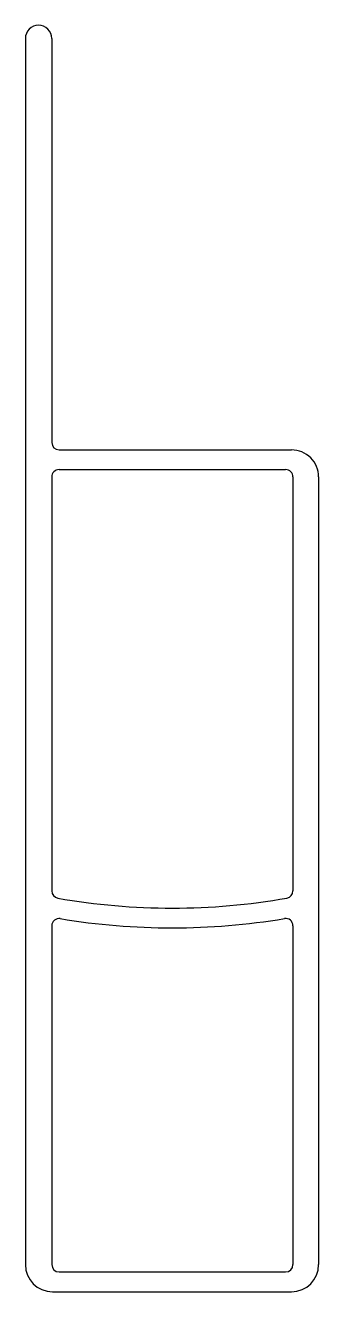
# Model space of a CAD drawing. Header units: millimetres. Extents: x 0 to 40, y 10 to 183.
import ezdxf

# ---------------------------------------------------------------- set-up
doc = ezdxf.new("R2010")
doc.units = ezdxf.units.MM
doc.layers.add('3', color=7, linetype='Continuous', true_color=0xffffff)

msp = doc.modelspace()

# ---------------------------------------------------------------- linework, layer by layer
at = {"layer": '3', "color": 30, "linetype": 'Continuous', "lineweight": 25}
for p, q in [((0, 181.2), (0, 13.7)), ((3.6, 181.2), (3.6, 126)), ((4.6, 125), (36.3, 125)), ((3.6, 121.3), (3.6, 64.745192)), ((4.6, 122.3), (35.5, 122.3)), ((36.5, 121.3), (36.5, 64.757387)), ((40, 121.3), (40, 13.7)), ((3.6, 59.97676), (3.6, 13.7)), ((36.5, 59.988325), (36.5, 13.7)), ((4.6, 12.7), (35.5, 12.7)), ((3.7, 10), (36.3, 10))]:
    msp.add_line(p, q, dxfattribs=at)
for centre, radius, start, end in [((1.8, 181.2), 1.8, 89.999964, 180), ((1.800001, 181.2), 1.8, 0, 90.00003), ((4.6, 126), 1, 180, 269.999994), ((36.300001, 121.3), 3.7, 0, 90.000009), ((4.6, 121.3), 1, 89.999945, 180), ((35.500001, 121.3), 1, 0, 90.000033), ((4.6, 64.745192), 1, 180, 260.025675), ((35.5, 64.757387), 1, 280.019548, 0), ((20.01541, 152.399999), 90, 260.025675, 280.019548), ((4.6, 59.97676), 1, 80.530719, 180), ((20.01541, 152.399999), 92.7, 260.530719, 279.51217), ((35.5, 59.988325), 1, 0, 99.51217), ((3.7, 13.7), 3.7, 180, 270), ((4.6, 13.7), 1, 180, 269.999993), ((35.500001, 13.7), 1, 270.000025, 0), ((36.300001, 13.7), 3.7, 270.000009, 0)]:
    msp.add_arc(centre, radius, start, end, dxfattribs=at)

doc.saveas('drawing.dxf')
